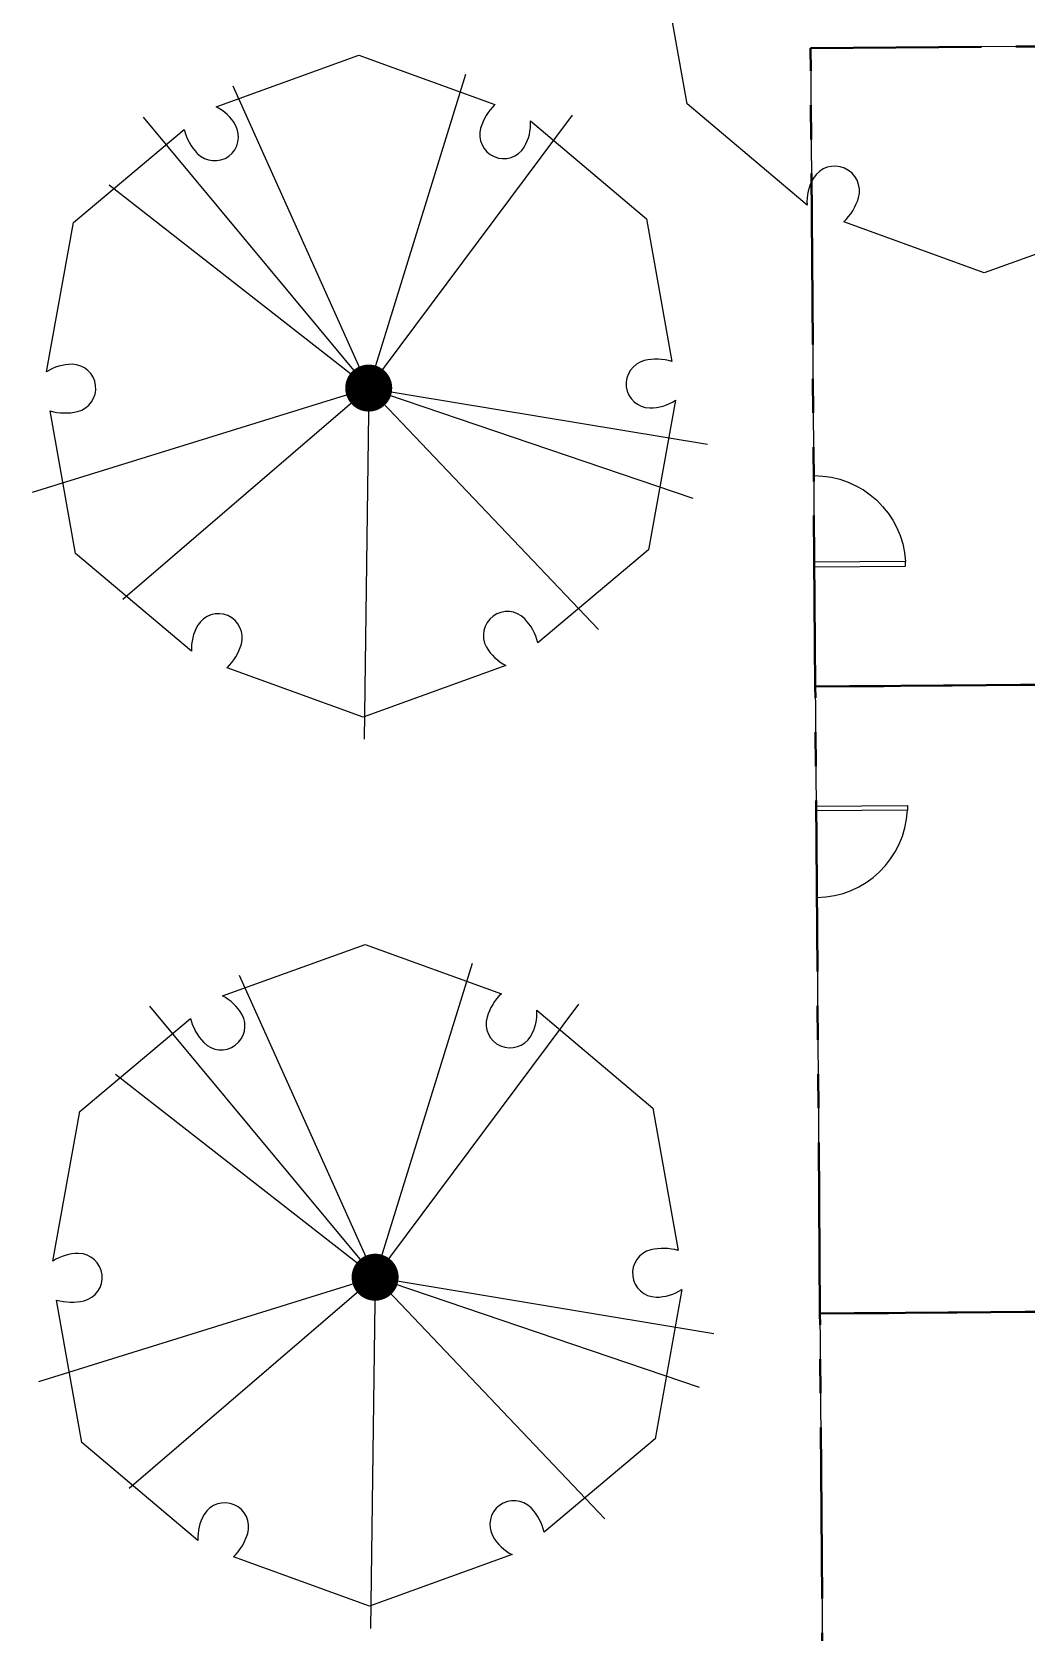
# Model space of a CAD drawing. Header units: feet. Extents: x 919634 to 928945, y 707022 to 708026.
# Drawn here: x 920466.06 to 920495.15, y 707397.41 to 707444.19 of the extents above; entities that cross this region are included whole.
import ezdxf

# ---------------------------------------------------------------- set-up
doc = ezdxf.new("R2010")
doc.units = ezdxf.units.FT
doc.header["$LTSCALE"] = 20
doc.header["$MEASUREMENT"] = 0
doc.linetypes.add('Site Plan$0$PHANTOM2', pattern=[1.25, 0.625, -0.125, 0.125, -0.125, 0.125, -0.125])
for name, color, linetype in [('-u-site-xref', 7, 'Continuous'), ('LK-TREE-013M', 6, 'Continuous'), ('LK-TREE-025M', 2, 'Continuous'), ('LK-TREE-035M', 123, 'Continuous'), ('LK-TREE-050M', 2, 'Continuous'), ('LK-TREE-TRNK', 32, 'Continuous'), ('LP-TREE', 15, 'Continuous'), ('Site Plan$0$-u-site-fence', 4, 'Site Plan$0$FENCELINE1'), ('Site Plan$0$A-DOOR-EXT_WINDOWS', 253, 'Continuous')]:
    doc.layers.add(name, color=color, linetype=linetype)
doc.layers.add('Site Plan$0$SP-LOT LINES', color=252, linetype='Site Plan$0$PHANTOM2', lineweight=40)
doc.layers.get('-u-site-xref').off()
doc.linetypes.add('Site Plan$0$FENCELINE1', pattern='A,0.25,-0.1,[133,ltypeshp.shx,S=0.1,R=0,X=-0.1,Y=0],-0.1,1', length=1.45)

# ---------------------------------------------------------------- blocks, each defined once
blk = doc.blocks.new('Site Plan$0$A$C05C92244')
at = {"layer": 'Site Plan$0$A-DOOR-EXT_WINDOWS'}
blk.add_lwpolyline([(32, 32.05), (32, 0.04), (30.4, 0.04), (30.4, 32.05)], close=True, dxfattribs=at)
blk.add_arc((32.08, 32.08), 32.08, 180.0573, 267.0051, dxfattribs=at)
blk = doc.blocks.new('Site Plan')
at = {"layer": 'Site Plan$0$-u-site-fence', "ltscale": 0.15, "extrusion": (7.49369e-08, 5.50407e-10, 1)}
for p, q in [((920502.824, 707443.824, 0), (920488.825, 707443.72, 0)), ((920488.825, 707443.72, 0), (920489.672, 707330.056, 0)), ((920500.964, 707425.143, 0), (920488.964, 707425.054, 0)), ((920501.1, 707406.81, 0), (920489.101, 707406.721, 0))]:
    blk.add_line(p, q, dxfattribs=at)
at = {"layer": 'Site Plan$0$SP-LOT LINES', "ltscale": 0.4, "extrusion": (7.49369e-08, 5.50407e-10, 1)}
for p, q in [((920488.825, 707443.72, 0), (920578.823, 707444.391, 0)), ((920488.964, 707425.054, 0), (920488.825, 707443.72, 0)), ((920578.962, 707425.725, 0), (920488.964, 707425.054, 0)), ((920488.964, 707425.054, 0), (920578.962, 707425.725, 0)), ((920489.101, 707406.721, 0), (920488.964, 707425.054, 0)), ((920489.101, 707406.721, 0), (920579.099, 707407.392, 0)), ((920579.099, 707407.392, 0), (920489.101, 707406.721, 0)), ((920489.237, 707388.388, 0), (920489.101, 707406.721, 0))]:
    blk.add_line(p, q, dxfattribs=at)
at = {"layer": 'Site Plan$0$-u-site-fence', "ltscale": 0.01, "extrusion": (7.49369e-08, 5.50407e-10, 1)}
for p, xscale, yscale, zscale, rotation in [((920491.588, 707431.24, 0.069), -0.08333333333333333, 0.08333333333333333, 0.08333333333333334, 90.42714289112598), ((920491.68, 707418.907, 0.069), 0.08333333333333329, 0.08333333333333329, 0.08333333333333329, 90.42714284851462)]:
    blk.add_blockref('Site Plan$0$A$C05C92244', p, dxfattribs=dict(at, xscale=xscale, yscale=yscale, zscale=zscale, rotation=rotation))
blk = doc.blocks.new('TREE-DCID-109')
at = {"layer": 'LK-TREE-013M'}
for q in [(-0.2167, 0.4824), (-0.3601, 0.4331), (0.5178, -0.1757), (0.5412, -0.0897)]:
    blk.add_line((0, 0), q, dxfattribs=at)
at = {"layer": 'LK-TREE-025M'}
for q in [(0.3255, 0.4361), (-0.538, -0.1671), (-0.3929, -0.3378)]:
    blk.add_line((0, 0), q, dxfattribs=at)
at = {"layer": 'LK-TREE-035M'}
for q in [(0.1554, 0.5017), (-0.4146, 0.324), (-0.0073, -0.5611), (0.3673, -0.3859)]:
    blk.add_line((0, 0), q, dxfattribs=at)
at = {"layer": 'LK-TREE-050M'}
blk.add_lwpolyline([(0.2585, 0.4269), (0.4439, 0.2704), (0.4843, 0.0427, 0.127189), (0.4404, 0.0438, 0.875318), (0.449, -0.0318, 0.149076), (0.4901, -0.0195), (0.4473, -0.2584), (0.2703, -0.4072, 0.127189), (0.2492, -0.3686, 0.875318), (0.1881, -0.4139, 0.149076), (0.2192, -0.4433), (-0.009, -0.5257), (-0.2264, -0.4468, 0.127189), (-0.2035, -0.4093, 0.875318), (-0.2732, -0.379, 0.149076), (-0.2831, -0.4206), (-0.4686, -0.2642), (-0.509, -0.0365, 0.127189), (-0.4651, -0.0376, 0.875318), (-0.4737, 0.038, 0.149076), (-0.5147, 0.0258), (-0.4719, 0.2646), (-0.2949, 0.4134, 0.127189), (-0.2739, 0.3749, 0.875318), (-0.2128, 0.4201, 0.149076), (-0.2439, 0.4495), (-0.0157, 0.5319), (0.2017, 0.453, 0.127189), (0.1788, 0.4155, 0.875318), (0.2486, 0.3852, 0.149076)], format="xyb", close=True, dxfattribs=at)
at = {"layer": 'LK-TREE-TRNK', "const_width": 0.0375}
blk.add_lwpolyline([(-0.0188, 0, 1), (0.0188, 0, 1)], format="xyb", close=True, dxfattribs=at)
blk = doc.blocks.new('TREE-SIMP-027')
at = {"layer": 'LK-TREE-050M'}
blk.add_lwpolyline([(0.2708, 0.4238), (0.4563, 0.2673), (0.4966, 0.0396, 0.127189), (0.4527, 0.0407, 0.875318), (0.4614, -0.0349, 0.149076), (0.5024, -0.0227), (0.4596, -0.2615), (0.2826, -0.4103, 0.127189), (0.2616, -0.3718, 0.875318), (0.2005, -0.417, 0.149076), (0.2316, -0.4464), (0.0033, -0.5288), (-0.214, -0.4499, 0.127189), (-0.1912, -0.4124, 0.875318), (-0.2609, -0.3821, 0.149076), (-0.2708, -0.4238), (-0.4563, -0.2673), (-0.4966, -0.0396, 0.127189), (-0.4527, -0.0407, 0.875318), (-0.4614, 0.0349, 0.149076), (-0.5024, 0.0227), (-0.4596, 0.2615), (-0.2826, 0.4103, 0.127189), (-0.2616, 0.3718, 0.875318), (-0.2005, 0.417, 0.149076), (-0.2316, 0.4464), (-0.0033, 0.5288), (0.214, 0.4499, 0.127189), (0.1912, 0.4124, 0.875318), (0.2609, 0.3821, 0.149076)], format="xyb", close=True, dxfattribs=at)
at = {"layer": 'LK-TREE-TRNK', "const_width": 0.0375}
blk.add_lwpolyline([(-0.0187, 0, 1), (0.0188, 0, 1)], format="xyb", close=True, dxfattribs=at)

msp = doc.modelspace()

# ---------------------------------------------------------------- block references
at = {"layer": '-u-site-xref'}
msp.add_blockref('Site Plan', (0, 0), dxfattribs=at)

# ---------------------------------------------------------------- next in the draw order: block references
at = {"layer": 'LP-TREE'}
for name, p, xscale, yscale, zscale in [('TREE-SIMP-027', (920493.844, 707447.146, 0), 18.91141011540282, 18.91141011540282, 6.584984976917108), ('TREE-DCID-109', (920475.907, 707433.781, 0), 18.29877919221403, 18.29877919221403, 18.91141011540282), ('TREE-DCID-109', (920476.094, 707407.782, 0), 18.29877919221403, 18.29877919221403, 18.91141011540282)]:
    msp.add_blockref(name, p, dxfattribs=dict(at, xscale=xscale, yscale=yscale, zscale=zscale))

doc.saveas('drawing.dxf')
